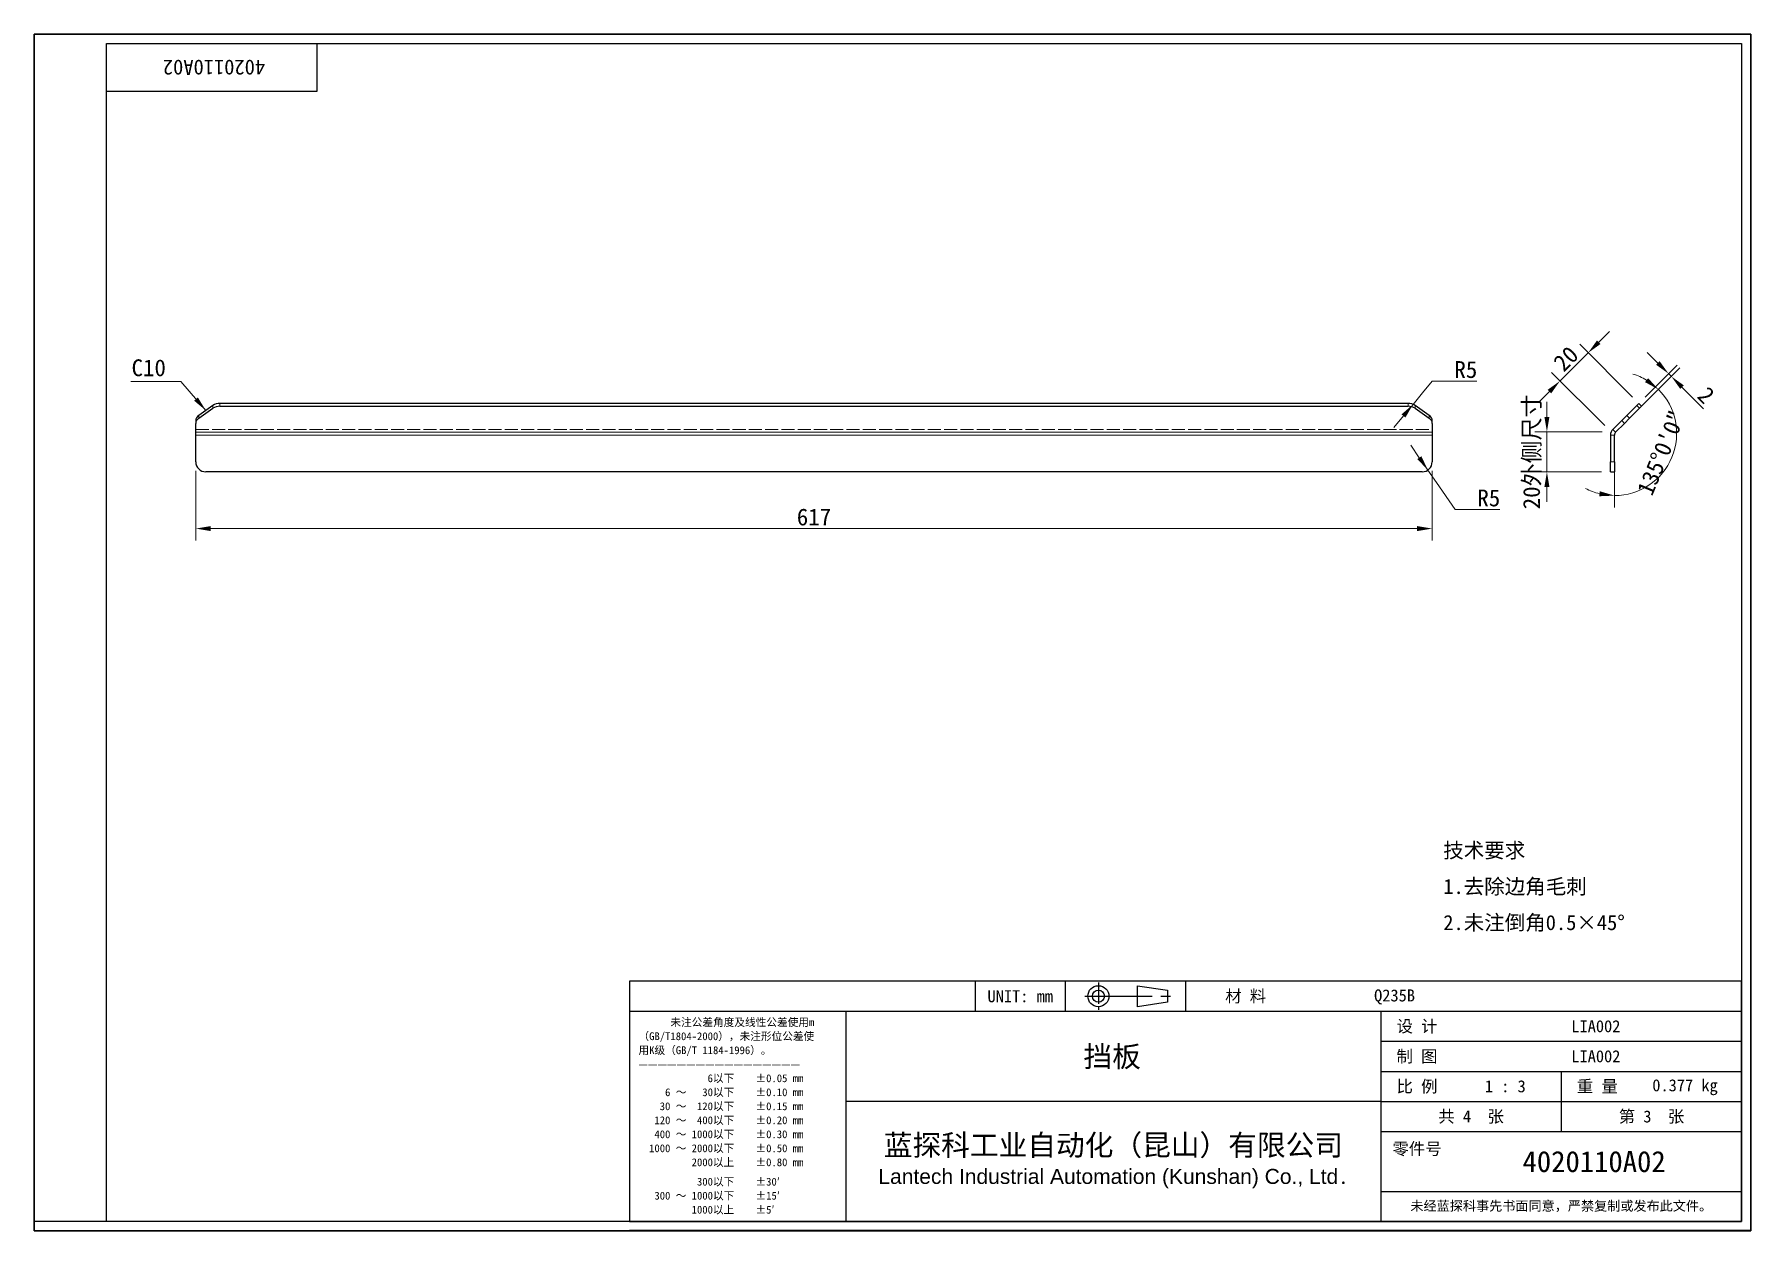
# Model space of a CAD drawing. Header units: millimetres. Extents: x 18 to 875, y 16 to 614.
import ezdxf
from ezdxf.enums import TextEntityAlignment as Align

# ---------------------------------------------------------------- set-up
doc = ezdxf.new("R2010")
doc.units = ezdxf.units.MM
doc.header["$LTSCALE"] = 3
doc.linetypes.add('CHAIN', pattern=[0.3543, 0.2362, -0.0295, 0.0591, -0.0295])
doc.linetypes.add('DASHED', pattern=[0.2067, 0.1654, -0.0413])
for name, color, linetype, lineweight in [('1', 7, 'Continuous', 18), ('可见 (ISO)', 7, 'Continuous', 25), ('可见窄的 (ISO)', 7, 'Continuous', 18), ('图框 (ISO)', 7, 'Continuous', 35), ('标题 (ISO)', 7, 'Continuous', 25)]:
    doc.layers.add(name, color=color, linetype=linetype, lineweight=lineweight)
for name, color, linetype, lineweight, true_color in [('尺寸 (ISO)', 7, 'Continuous', 18, 0x008000), ('符号 (ISO)', 7, 'Continuous', 18, 0x008000), ('隐藏窄的 (ISO)', 5, 'DASHED', 18, 0x0000ff)]:
    doc.layers.add(name, color=color, linetype=linetype, lineweight=lineweight, true_color=true_color)
doc.styles.add('文本样式164', font='SimSun.ttf')
doc.styles.add('文本样式165', font='SimSun.ttf')
doc.styles.add('文本样式74', font='SimSun.ttf')
doc.styles.add('最新国标', font='simfang.ttf')
doc.styles.add('注释文本 (ISO)', font='simfang.ttf')
doc.dimstyles.new('默认 (GB)', dxfattribs={"dimscale": 3, "dimtxt": 2.8, "dimasz": 2.5, "dimexe": 2, "dimexo": 1.5, "dimgap": 0.5, "dimtad": 1, "dimtoh": 1, "dimdsep": 46, "dimtxsty": '最新国标', "dimcen": 0.09, "dimdle": 10, "dimclrd": 256, "dimclre": 256, "dimclrt": 256, "dimaunit": 1, "dimadec": 3, "dimazin": 2, "dimtfac": 0.535714, "dimtmove": 0, "dimatfit": 3, "dimfxl": 0, "dimtolj": 1, "dimtzin": 0, "dimlwd": -1, "dimlwe": -1, "dimarcsym": 0})
doc.dimstyles.new('默认 (GB)$7', dxfattribs={"dimscale": 3, "dimtxt": 2.8, "dimasz": 2.5, "dimexe": 2, "dimexo": 1.5, "dimgap": 0.5, "dimtad": 1, "dimtoh": 1, "dimdsep": 46, "dimtxsty": '最新国标', "dimcen": 0.09, "dimdle": 10, "dimclrd": 256, "dimclre": 256, "dimclrt": 256, "dimaunit": 1, "dimadec": 3, "dimazin": 2, "dimtfac": 0.535714, "dimtmove": 0, "dimatfit": 3, "dimfxl": 0, "dimtolj": 1, "dimtzin": 0, "dimlwd": -1, "dimlwe": -1, "dimarcsym": 0})

# ---------------------------------------------------------------- blocks, each defined once
blk = doc.blocks.new('图框 最新国标')
at = {"layer": '图框 (ISO)'}
for p, q in [((6, 7), (6, 204.5)), ((6, 204.5), (291.5, 204.5)), ((291.5, 204.5), (291.5, 5.5)), ((6, 7), (6, 5.5)), ((6, 7), (6, 5.5)), ((291.5, 5.5), (6, 5.5))]:
    blk.add_line(p, q, dxfattribs=at)
at = {"layer": '图框 (ISO)', "color": 7, "linetype": 'Continuous', "lineweight": 25}
for p, q in [((18, 203), (290, 203)), ((18, 7), (18, 203)), ((18, 203), (290, 203)), ((53, 203), (53, 195)), ((290, 203), (290, 7)), ((290, 203), (290, 7)), ((53, 195), (18, 195)), ((290, 7), (6, 7)), ((290, 7), (18, 7))]:
    blk.add_line(p, q, dxfattribs=at)
at = {"layer": '图框 (ISO)', "style": '文本样式74'}
blk.add_attdef('零件代号_001', (44.39, 200.25), '', height=2.5, rotation=180, dxfattribs=at)
blk = doc.blocks.new('标题栏 最新国标')
at = {"layer": '标题 (ISO)'}
for p, q in [((381.98, -183.84), (196.98, -183.84)), ((196.98, -183.84), (196.98, -223.84)), ((254.48, -183.84), (254.48, -188.84)), ((269.48, -183.84), (269.48, -188.84)), ((281.48, -188.09), (281.48, -184.59)), ((281.48, -184.59), (286.48, -185.34)), ((286.48, -185.34), (286.48, -187.34)), ((289.48, -183.84), (289.48, -188.84)), ((381.98, -223.84), (381.98, -183.84)), ((383.48, -183.84), (383.48, -225.34)), ((286.48, -187.34), (281.48, -188.09)), ((196.98, -188.84), (381.98, -188.84)), ((232.98, -188.84), (232.98, -223.84)), ((321.98, -188.84), (321.98, -223.84)), ((321.98, -193.84), (381.98, -193.84)), ((321.98, -198.84), (381.98, -198.84)), ((351.98, -198.84), (351.98, -208.84)), ((321.98, -203.84), (232.98, -203.84)), ((321.98, -203.84), (381.98, -203.84)), ((321.98, -208.84), (381.98, -208.84)), ((321.98, -218.84), (381.98, -218.84)), ((196.98, -223.84), (381.98, -223.84)), ((383.48, -225.34), (196.98, -225.34))]:
    blk.add_line(p, q, dxfattribs=at)
at = {"layer": '标题 (ISO)', "linetype": 'CHAIN', "ltscale": 5.000333}
blk.add_line((274.98, -184.09), (274.98, -188.59), dxfattribs=at)
at = {"layer": '标题 (ISO)', "linetype": 'CHAIN', "ltscale": 15.834605}
blk.add_line((272.73, -186.34), (286.98, -186.34), dxfattribs=at)
at = {"layer": '标题 (ISO)'}
for radius in [1.75, 1]:
    blk.add_circle((274.98, -186.34), radius, dxfattribs=at)
at = {"layer": '1', "style": '文本样式164'}
for s, p in [('UNIT: mm', (261.98, -186.34)), ('材 料', (299.48, -186.34)), ('设 计', (327.98, -191.34)), ('制 图', (327.98, -196.34)), ('比 例', (327.98, -201.34)), ('重 量', (357.98, -201.34)), ('共 4  张', (336.98, -206.34)), ('第 3  张', (366.98, -206.34))]:
    blk.add_text(s, height=2, dxfattribs=at).set_placement(p, align=Align.MIDDLE_CENTER)
at = {"layer": '标题 (ISO)', "char_height": 2, "style": '注释文本 (ISO)'}
for s, insert, attachment_point, line_spacing_factor in [('{\\fSimSun|b0|i0|c134|p2;\\H0.65x;      未注公差角度及线性公差使用m\\P（GB/T1804-2000），未注形位公差使\\P用K级（GB/T 1184-1996）。\\P—————————————————\\P             6以下    ±0.05 mm\\P     6 ～   30以下    ±0.10 mm\\P    30 ～  120以下    ±0.15 mm\\P   120 ～  400以下    ±0.20 mm\\P   400 ～ 1000以下    ±0.30 mm\\P  1000 ～ 2000以下    ±0.50 mm\\P          2000以上    ±0.80 mm\\P\\H0.38462x;\\P\\H2.6x;           300以下    ±30′\\P   300 ～ 1000以下    ±15′\\P          1000以上    ±5′}', (198.48, -206.34), 4, 1.075116), ('{\\fMicrosoft YaHei|b0|i0|c134|p34;\\H1.75x;蓝探科工业自动化（昆山）有限公司\\P\\fArial|b0|i0|c0|p34;\\H0.71429x;Lantech Industrial Automation (Kunshan) Co., Ltd\\fFangSong|b0|i0|c134|p49;.\\H1.15195x; }', (277.48, -213.84), 5, 0.978695)]:
    blk.add_mtext(s, dxfattribs=dict(at, insert=insert, attachment_point=attachment_point, line_spacing_factor=line_spacing_factor))
at = {"layer": '标题 (ISO)', "attachment_point": 5, "style": '注释文本 (ISO)'}
for s, insert, char_height in [('\\fFangSong|b0|i0;零件号', (327.98, -211.84), 2), ('\\fSimSun|b0|i0;{\\H1.6000;未经蓝探科事先书面同意，严禁复制或发布此文件。}', (351.98, -221.34), 1.6)]:
    blk.add_mtext(s, dxfattribs=dict(at, insert=insert, char_height=char_height))
at = {"layer": '标题 (ISO)'}
for tag, p, height, style in [('材料_001', (320.84, -187.21), 2, '注释文本 (ISO)'), ('设计人_001', (353.65, -192.33), 2, '注释文本 (ISO)'), ('库存编号_001', (272.5, -198.11), 3.5, '文本样式165'), ('设计人_001', (353.65, -197.33), 2, '注释文本 (ISO)'), ('视图比例_001', (339.26, -202.33), 2, '注释文本 (ISO)'), ('质量\\P3;_001', (367.12, -202.16), 2, '注释文本 (ISO)'), ('零件代号_001', (345.54, -215.59), 3.5, '文本样式165')]:
    blk.add_attdef(tag, p, '', height=height, dxfattribs=dict(at, style=style))
blk = doc.blocks.new('*D5')
at = {"layer": 'Defpoints', "color": 0, "transparency": 16777216}
for p in [(98.57, 400.19), (715.57, 400.19), (98.57, 366.85)]:
    blk.add_point(p, dxfattribs=at)
at = {"layer": '尺寸 (ISO)', "color": 116, "true_color": 0x00803f, "transparency": 16777216}
for p, q in [((98.57, 395.69), (98.57, 360.85)), ((715.57, 395.69), (715.57, 360.85)), ((708.07, 366.85), (106.07, 366.85))]:
    blk.add_line(p, q, dxfattribs=at)
for points in [[(106.07, 368.1), (106.07, 365.6), (98.57, 366.85)], [(708.07, 368.1), (708.07, 365.6), (715.57, 366.85)]]:
    blk.add_solid(points, dxfattribs=at)
at = {"layer": '尺寸 (ISO)', "transparency": 16777216, "insert": (407.07, 372.6), "char_height": 8.4, "attachment_point": 5, "style": '最新国标'}
blk.add_mtext('\\A1;617', dxfattribs=at)
blk = doc.blocks.new('*D6')
at = {"layer": 'Defpoints', "color": 0, "transparency": 16777216}
for p in [(772.82, 415.06), (804.82, 415.06), (804.52, 395.19)]:
    blk.add_point(p, dxfattribs=at)
at = {"layer": '尺寸 (ISO)', "color": 116, "true_color": 0x00803f, "transparency": 16777216}
for p, q in [((772.82, 422.56), (772.82, 430.06)), ((800.32, 415.06), (766.82, 415.06)), ((772.82, 415.06), (772.82, 407.56)), ((772.82, 402.69), (772.82, 407.56)), ((772.82, 395.19), (772.82, 402.69)), ((800.02, 395.19), (766.82, 395.19)), ((772.82, 387.69), (772.82, 380.19))]:
    blk.add_line(p, q, dxfattribs=at)
for points in [[(771.57, 422.56), (774.07, 422.56), (772.82, 415.06)], [(771.57, 387.69), (774.07, 387.69), (772.82, 395.19)]]:
    blk.add_solid(points, dxfattribs=at)
at = {"layer": '尺寸 (ISO)', "transparency": 16777216, "insert": (765.61, 405.12), "char_height": 8.4, "attachment_point": 5, "rotation": 90, "style": '最新国标'}
blk.add_mtext('\\A1;\\fFangSong|b0|i0;20外侧尺寸', dxfattribs=at)
blk = doc.blocks.new('*D7')
at = {"layer": 'Defpoints', "color": 0, "transparency": 16777216}
for p in [(779.36, 440.52), (818.66, 429.33), (804.82, 415.06)]:
    blk.add_point(p, dxfattribs=at)
at = {"layer": '尺寸 (ISO)', "color": 116, "true_color": 0x00803f, "transparency": 16777216}
for p, q in [((798.72, 459.88), (804.02, 465.18)), ((793.41, 454.57), (788.11, 449.27)), ((815.48, 432.51), (789.17, 458.82)), ((779.36, 440.52), (784.66, 445.82)), ((788.11, 449.27), (784.66, 445.82)), ((801.64, 418.24), (775.12, 444.76)), ((774.06, 435.22), (768.75, 429.91))]:
    blk.add_line(p, q, dxfattribs=at)
for points in [[(797.83, 460.76), (799.6, 458.99), (793.41, 454.57)], [(773.17, 436.1), (774.94, 434.33), (779.36, 440.52)]]:
    blk.add_solid(points, dxfattribs=at)
at = {"layer": '尺寸 (ISO)', "transparency": 16777216, "insert": (782.32, 451.61), "char_height": 8.4, "attachment_point": 5, "rotation": 45, "style": '最新国标'}
blk.add_mtext('\\A1;20', dxfattribs=at)
blk = doc.blocks.new('*D8')
at = {"layer": 'Defpoints', "color": 0, "transparency": 16777216}
for p in [(814.04, 421.88), (806.52, 414.36), (806.52, 400.19), (828.46, 392.41)]:
    blk.add_point(p, dxfattribs=at)
at = {"layer": '尺寸 (ISO)', "color": 116, "true_color": 0x00803f, "transparency": 16777216}
for p, q in [((817.22, 425.06), (832.7, 440.54)), ((806.52, 395.69), (806.52, 377.32))]:
    blk.add_line(p, q, dxfattribs=at)
for start, end in [(58.88058, 72.76116), (270, 45), (242.23884, 256.11942)]:
    blk.add_arc((806.52, 414.36), 31.03, start, end, dxfattribs=at)
for points in [[(823.33, 441.91), (821.79, 439.94), (828.46, 436.3)], [(799.22, 385.47), (798.92, 382.99), (806.52, 383.32)]]:
    blk.add_solid(points, dxfattribs=at)
at = {"layer": '尺寸 (ISO)', "transparency": 16777216, "insert": (829.88, 404.68), "char_height": 8.4, "attachment_point": 5, "rotation": 67.5, "style": '最新国标'}
blk.add_mtext('\\A1;135°0\'0"', dxfattribs=at)
blk = doc.blocks.new('*D9')
at = {"layer": 'Defpoints', "color": 0, "transparency": 16777216}
for p in [(833.51, 444.18), (818.66, 429.33), (820.07, 427.91)]:
    blk.add_point(p, dxfattribs=at)
at = {"layer": '尺寸 (ISO)', "color": 116, "true_color": 0x00803f, "transparency": 16777216}
for p, q in [((828.21, 449.48), (822.9, 454.79)), ((821.84, 432.51), (837.75, 448.42)), ((823.26, 431.1), (839.17, 447.01)), ((833.51, 444.18), (834.93, 442.76)), ((840.23, 437.46), (851.01, 426.68))]:
    blk.add_line(p, q, dxfattribs=at)
for points in [[(829.09, 450.37), (827.32, 448.6), (833.51, 444.18)], [(841.11, 438.35), (839.34, 436.58), (834.93, 442.76)]]:
    blk.add_solid(points, dxfattribs=at)
at = {"layer": '尺寸 (ISO)', "transparency": 16777216, "insert": (852.3, 433.45), "char_height": 8.4, "attachment_point": 5, "rotation": 315, "style": '最新国标'}
blk.add_mtext('\\A1;2', dxfattribs=at)
blk = doc.blocks.new('*D10')
at = {"layer": 'Defpoints', "color": 0, "transparency": 16777216}
for p in [(710.57, 400.19), (713.41, 396.07)]:
    blk.add_point(p, dxfattribs=at)
at = {"layer": '尺寸 (ISO)', "color": 116, "true_color": 0x00803f, "transparency": 16777216}
for p, q in [((709.15, 402.24), (704.89, 408.42)), ((710.57, 400.19), (713.41, 396.07)), ((713.41, 396.07), (717.67, 389.9)), ((727.03, 376.33), (717.67, 389.9)), ((749.39, 376.33), (727.03, 376.33))]:
    blk.add_line(p, q, dxfattribs=at)
blk.add_solid([(710.18, 402.95), (708.12, 401.53), (713.41, 396.07)], dxfattribs=at)
at = {"layer": '尺寸 (ISO)', "transparency": 16777216, "insert": (743.82, 382.08), "char_height": 8.4, "attachment_point": 5, "style": '最新国标'}
blk.add_mtext('\\A1;R5', dxfattribs=at)
blk = doc.blocks.new('*D11')
at = {"layer": 'Defpoints', "color": 0, "transparency": 16777216}
for p in [(706.02, 428.85), (703.5, 425.79)]:
    blk.add_point(p, dxfattribs=at)
at = {"layer": '尺寸 (ISO)', "color": 116, "true_color": 0x00803f, "transparency": 16777216}
for p, q in [((715.57, 440.41), (710.8, 434.63)), ((737.93, 440.41), (715.57, 440.41)), ((703.5, 425.79), (706.02, 428.85)), ((706.02, 428.85), (710.8, 434.63)), ((701.25, 423.06), (696.47, 417.28))]:
    blk.add_line(p, q, dxfattribs=at)
blk.add_solid([(700.28, 423.86), (702.21, 422.27), (706.02, 428.85)], dxfattribs=at)
at = {"layer": '尺寸 (ISO)', "transparency": 16777216, "insert": (732.36, 446.16), "char_height": 8.4, "attachment_point": 5, "style": '最新国标'}
blk.add_mtext('\\A1;R5', dxfattribs=at)

msp = doc.modelspace()

# ---------------------------------------------------------------- linework, layer by layer
at = {"layer": '可见 (ISO)'}
for p, q in [((107.108, 428.2919), (100.037, 423.2919)), ((703.5014, 429.3275), (110.6436, 429.3275)), ((714.108, 423.2919), (707.037, 428.2919)), ((817.6237, 428.2919), (812.6237, 423.2919)), ((817.6237, 428.2919), (818.6592, 429.3275)), ((820.0734, 427.9133), (818.6592, 429.3275)), ((98.5725, 420.7919), (98.5725, 419.3777)), ((100.037, 421.8777), (107.108, 426.8777)), ((110.6436, 427.9133), (703.5014, 427.9133)), ((707.037, 426.8777), (714.108, 421.8777)), ((715.5725, 419.3777), (715.5725, 420.7919)), ((810.1237, 420.7919), (805.6887, 416.3569)), ((810.1237, 420.7919), (812.6237, 423.2919)), ((814.0379, 421.8777), (811.5379, 419.3777)), ((814.0379, 421.8777), (819.0379, 426.8777)), ((820.0734, 427.9133), (819.0379, 426.8777)), ((98.5725, 414.9427), (98.5725, 419.3777)), ((98.5725, 413.5285), (98.5725, 414.9427)), ((98.5725, 400.1853), (98.5725, 413.5285)), ((715.5725, 419.3777), (715.5725, 414.9427)), ((715.5725, 414.9427), (715.5725, 413.5285)), ((715.5725, 413.5285), (715.5725, 400.1853)), ((804.5171, 413.5285), (804.5171, 400.1853)), ((806.5171, 400.1853), (806.5171, 413.5285)), ((807.1029, 414.9427), (811.5379, 419.3777)), ((710.5725, 395.1853), (103.5725, 395.1853)), ((804.5171, 395.1853), (804.5171, 400.1853)), ((804.5171, 395.1853), (806.5171, 395.1853)), ((806.5171, 400.1853), (806.5171, 395.1853))]:
    msp.add_line(p, q, dxfattribs=at)
for centre, radius, start, end in [((808.5171, 413.5285), 4, 135, 180), ((808.5171, 413.5285), 2, 135, 180), ((103.5725, 400.1853), 5, 180, 270), ((710.5725, 400.1853), 5, 270, 0)]:
    msp.add_arc(centre, radius, start, end, dxfattribs=at)
for centre, major_axis, start_param, end_param in [((110.6436, 425.7919), (-5, 0), 4.71238898, 5.49778714), ((703.5014, 425.7919), (-5, 0), 3.92699082, 4.71238898), ((103.5725, 420.7919), (-5, 0), 5.49778714, 6.28318531), ((103.5725, 419.3777), (-5, 0), 5.49778714, 6.28318531), ((110.6436, 424.3777), (5, 0), 1.57079633, 2.35619449), ((703.5014, 424.3777), (5, 0), 0.78539816, 1.57079633), ((710.5725, 420.7919), (5, 0), 0, 0.78539816), ((710.5725, 419.3777), (5, 0), 0, 0.78539816)]:
    msp.add_ellipse(centre, major_axis=major_axis, ratio=0.70710678, start_param=start_param, end_param=end_param, dxfattribs=at)
at = {"layer": '可见窄的 (ISO)'}
for p, q in [((107.108, 428.2919), (107.108, 426.8777)), ((110.6436, 427.9133), (110.6436, 429.3275)), ((703.5014, 429.3275), (703.5014, 427.9133)), ((707.037, 426.8777), (707.037, 428.2919)), ((817.6237, 428.2919), (819.0379, 426.8777)), ((100.037, 421.8777), (100.037, 423.2919)), ((714.108, 423.2919), (714.108, 421.8777)), ((810.1237, 420.7919), (811.5379, 419.3777)), ((814.0379, 421.8777), (812.6237, 423.2919)), ((715.5725, 414.9427), (98.5725, 414.9427)), ((715.5725, 413.5285), (98.5725, 413.5285)), ((806.5171, 413.5285), (804.5171, 413.5285)), ((807.1029, 414.9427), (805.6887, 416.3569)), ((806.5171, 400.1853), (804.5171, 400.1853))]:
    msp.add_line(p, q, dxfattribs=at)
at = {"layer": '隐藏窄的 (ISO)', "ltscale": 13.092115}
msp.add_line((98.5725, 416.3569), (715.5725, 416.3569), dxfattribs=at)

# ---------------------------------------------------------------- block references
at = {"xscale": 3, "yscale": 3, "zscale": 3}
msp.add_blockref('图框 最新国标', (0, 0), dxfattribs=at).add_auto_attribs({'零件代号_001': '4020110A02'})
ref = msp.add_blockref('标题栏 最新国标', (-275.9476, 692.5328), dxfattribs=dict(xscale=3, yscale=3, zscale=3))
ref.add_attrib('零件代号_001', '4020110A02', (760.6634, 45.75), dxfattribs={"layer": '标题 (ISO)', "height": 10.5, "style": '文本样式165'})
ref.add_attrib('库存编号_001', '挡板', (541.5419, 98.1913), dxfattribs={"layer": '标题 (ISO)', "height": 10.5, "style": '文本样式165'})
ref.add_attrib('质量\\P3;_001', '0.377 kg', (825.4114, 86.0486), dxfattribs={"layer": '标题 (ISO)', "height": 6, "style": '注释文本 (ISO)'})
ref.add_attrib('视图比例_001', '1 : 3', (741.84, 85.5514), dxfattribs={"layer": '标题 (ISO)', "height": 6, "style": '注释文本 (ISO)'})
ref.add_attrib('设计人_001', 'LIA002', (785.0057, 115.5343), dxfattribs={"layer": '标题 (ISO)', "height": 6, "style": '注释文本 (ISO)'})
ref.add_attrib('设计人_001', 'LIA002', (785.0057, 100.5343), dxfattribs={"layer": '标题 (ISO)', "height": 6, "style": '注释文本 (ISO)'})
ref.add_attrib('材料_001', 'Q235B', (686.58, 130.8943), dxfattribs={"layer": '标题 (ISO)', "height": 6, "style": '注释文本 (ISO)'})

# ---------------------------------------------------------------- texts
at = {"layer": '符号 (ISO)', "insert": (83.6563, 451.3031), "char_height": 8.4, "attachment_point": 3, "style": '最新国标'}
msp.add_mtext('C\\fFangSong|b0|i0;1\\fFangSong|b0|i0;0', dxfattribs=at)
at = {"layer": '符号 (ISO)', "insert": (721.0995, 187.8222), "char_height": 7.5, "width": 106.666667, "attachment_point": 4, "line_spacing_factor": 1.441304, "style": '注释文本 (ISO)'}
msp.add_mtext('\\fFangSong|b0|i0;{\\H7.5000;技术要求\\P}\\fFangSong|b0|i0;{\\H7.5000;1.去除边角毛刺\\P}\\fFangSong|b0|i0;{\\H7.5000;2.未注倒角0.5×45°}', dxfattribs=at)

# ---------------------------------------------------------------- dimensions: what is measured, and where the dimension line sits
at = {"layer": '尺寸 (ISO)', "color": 116, "true_color": 0x00803f}
for base, p1, p2, angle, override, picture, middle in [((779.3597, 440.5211), (818.6592, 429.3275), (804.8216, 415.0592), 45, {"dimgap": 0.5, "dimtoh": 0, "dimdec": 0, "dimtol": 0, "dimlim": 0, "dimtp": 0, "dimtm": 0, "dimtdec": 2, "dimtofl": 0}, '*D7', (786.3861, 447.5476)), ((833.5108, 444.1791), (820.0734, 427.9133), (818.6592, 429.3275), 315, {"dimgap": 0.5, "dimtoh": 0, "dimdec": 2, "dimtol": 0, "dimlim": 0, "dimtp": 0, "dimtm": 0, "dimtdec": 2, "dimtofl": 1, "dimatfit": 1}, '*D9', (848.2724, 429.4175)), ((98.5725, 366.85), (715.5725, 400.1853), (98.5725, 400.1853), 180, {"dimgap": 0.5, "dimtoh": 0, "dimdec": 2, "dimtol": 0, "dimlim": 0, "dimtp": 0, "dimtm": 0, "dimtdec": 2, "dimtofl": 0, "dimatfit": 1}, '*D5', (407.0725, 366.85))]:
    dim = msp.add_linear_dim(base=base, p1=p1, p2=p2, angle=angle, dimstyle='默认 (GB)', override=override, dxfattribs=at)
    dim.commit()
    dim.dimension.update_dxf_attribs({"geometry": picture, "text_midpoint": middle, "dimtype": 160})
for center, mpoint, override, picture, middle in [((703.5014, 425.7919), (706.022, 428.8454), {"dimgap": 0.5, "dimtih": 1, "dimdec": 2, "dimlfac": 1.262829, "dimcen": 0, "dimtol": 0, "dimlim": 0, "dimtp": 0, "dimtm": 0, "dimtdec": 2}, '*D11', (732.3587, 440.4133)), ((710.5725, 400.1853), (713.4121, 396.0699), {"dimgap": 0.5, "dimtih": 1, "dimdec": 2, "dimlfac": 1, "dimcen": 0, "dimtol": 0, "dimlim": 0, "dimtp": 0, "dimtm": 0, "dimtdec": 2}, '*D10', (743.8176, 376.3331))]:
    dim = msp.add_radius_dim(center=center, mpoint=mpoint, dimstyle='默认 (GB)', override=override, dxfattribs=at)
    dim.commit()
    dim.dimension.update_dxf_attribs({"geometry": picture, "text_midpoint": middle, "dimtype": 164})
dim = msp.add_angular_dim_3p(base=(828.4615, 392.4125), center=(806.5171, 414.3569), p1=(806.5171, 400.1853), p2=(814.0379, 421.8777), dimstyle='默认 (GB)', override={"dimgap": 0.5, "dimtoh": 0, "dimtol": 0, "dimlim": 0, "dimtp": 0, "dimtm": 0, "dimtdec": 2}, dxfattribs=at)
dim.commit()
dim.dimension.update_dxf_attribs({"geometry": '*D8', "text_midpoint": (835.1888, 402.4807), "dimtype": 165})
dim = msp.add_linear_dim(base=(772.8195, 415.0592), p1=(804.5171, 395.1853), p2=(804.8216, 415.0592), angle=90, text='\\fFangSong|b0|i0;<>外侧尺寸', dimstyle='默认 (GB)', override={"dimgap": 0.5, "dimtoh": 0, "dimdec": 0, "dimtol": 0, "dimlim": 0, "dimtp": 0, "dimtm": 0, "dimtdec": 2, "dimtofl": 0}, dxfattribs=at)
dim.commit()
dim.dimension.update_dxf_attribs({"geometry": '*D6', "text_midpoint": (772.8195, 405.1223), "dimtype": 160})

# ---------------------------------------------------------------- leaders
at = {"layer": '符号 (ISO)', "color": 116, "true_color": 0x00803f, "annotation_type": 0, "has_hookline": 1, "hookline_direction": 1, "text_width": 17.424}
msp.add_leader([(103.5725, 425.7919), (91.1563, 440.2538), (83.6563, 440.2538)], dimstyle='默认 (GB)$7', override={"dimgap": 0, "dimtad": 1}, dxfattribs=at)

doc.saveas('drawing.dxf')
